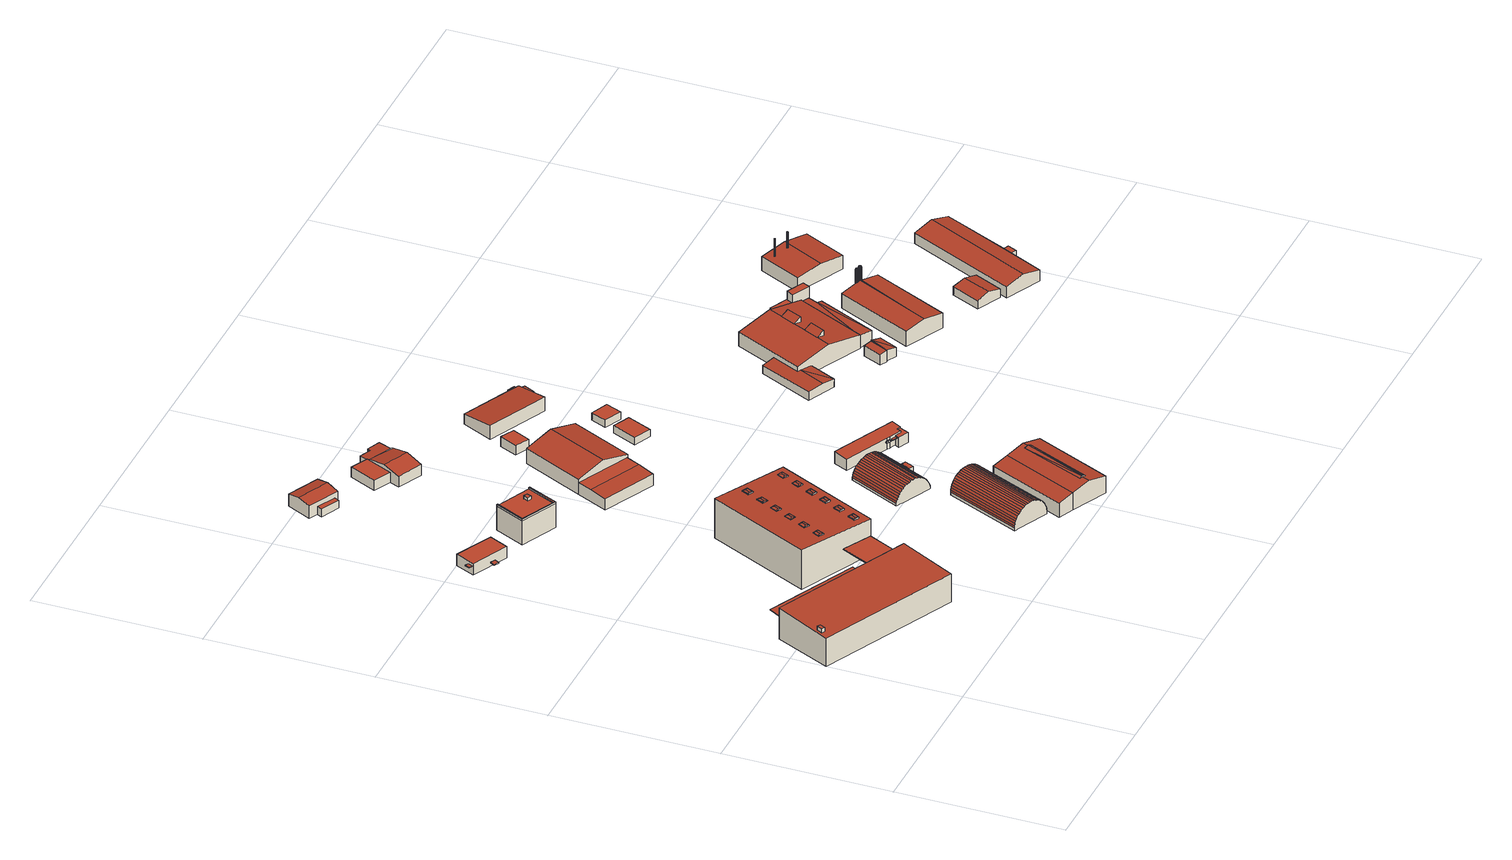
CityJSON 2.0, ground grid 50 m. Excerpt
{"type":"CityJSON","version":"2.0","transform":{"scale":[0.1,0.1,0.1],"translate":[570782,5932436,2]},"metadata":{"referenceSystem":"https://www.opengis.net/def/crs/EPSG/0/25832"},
"CityObjects":{
"building1":{"type":"Building","attributes":{"Grundfläche 2D":"851.270460","Grundhöhe NN":"2.774"},"children":["building1-1"],"geometry":[{"type":"Solid","lod":"3","boundaries":[[[[0,1,2,3]],[[1,0,4,5]],[[2,1,5,6]],[[3,2,6,7]],[[0,3,7,4]],[[5,4,7,6]]]],"semantics":{"surfaces":[{"type":"RoofSurface"},{"type":"WallSurface"},{"type":"GroundSurface"}],"values":[[0,1,1,1,1,2]]}}]},
"building1-1":{"type":"BuildingInstallation","parents":["building1"],"geometry":[{"type":"MultiSurface","lod":"3","boundaries":[[[8,9,10,11]],[[11,10,12,13]],[[8,11,13,14]],[[9,8,14,15]],[[10,9,15,12]]],"semantics":{"surfaces":[{"type":"RoofSurface"},{"type":"WallSurface"}],"values":[0,1,1,1,1]}}]},
"building2":{"type":"Building","attributes":{"Grundfläche 2D":"114.931994","Grundhöhe NN":"9.680"},"geometry":[{"type":"Solid","lod":"3","boundaries":[[[[16,17,18,19]],[[20,21,19,18]],[[21,22,16,19]],[[22,23,17,16]],[[23,20,18,17]],[[23,22,21,20]]]],"semantics":{"surfaces":[{"type":"RoofSurface"},{"type":"WallSurface"},{"type":"GroundSurface"}],"values":[[0,1,1,1,1,2]]}}]},
"building3":{"type":"Building","attributes":{"Grundfläche 2D":"2.652385","Grundhöhe NN":"6.755"},"geometry":[{"type":"Solid","lod":"3","boundaries":[[[[24,25,26,27]],[[28,29,27,26]],[[29,30,24,27]],[[30,31,25,24]],[[31,28,26,25]],[[31,30,29,28]]]],"semantics":{"surfaces":[{"type":"RoofSurface"},{"type":"WallSurface"},{"type":"GroundSurface"}],"values":[[0,1,1,1,1,2]]}}]},
"building4":{"type":"Building","attributes":{"Grundfläche 2D":"78.506653","Grundhöhe NN":"5.010"},"children":["building4-1"],"geometry":[{"type":"Solid","lod":"3","boundaries":[[[[32,33,34,35]],[[33,32,36,37]],[[34,33,37,38]],[[35,34,38,39]],[[32,35,39,36]],[[37,36,39,38]]]],"semantics":{"surfaces":[{"type":"RoofSurface"},{"type":"WallSurface"},{"type":"GroundSurface"}],"values":[[0,1,1,1,1,2]]}}]},
"building4-1":{"type":"BuildingInstallation","parents":["building4"],"geometry":[{"type":"MultiSurface","lod":"3","boundaries":[[[40,41,42,43]],[[44,45,43,42]],[[45,46,40,43]],[[46,47,41,40]],[[47,44,42,41]],[[47,46,45,44]]],"semantics":{"surfaces":[{"type":"RoofSurface"},{"type":"WallSurface"},{"type":"OuterCeilingSurface"}],"values":[0,1,1,1,1,2]}}]},
"building5":{"type":"Building","attributes":{"Grundfläche 2D":"122.831724","Grundhöhe NN":"9.455"},"geometry":[{"type":"Solid","lod":"3","boundaries":[[[[48,49,50,51]],[[52,53,51,50]],[[53,54,48,51]],[[54,55,49,48]],[[55,52,50,49]],[[55,54,53,52]]]],"semantics":{"surfaces":[{"type":"RoofSurface"},{"type":"WallSurface"},{"type":"GroundSurface"}],"values":[[0,1,1,1,1,2]]}}]},
"building6":{"type":"Building","attributes":{"Grundfläche 2D":"870.199074","Grundhöhe NN":"3.849"},"children":["building6-1","building6-2","building6-3","building6-4","building6-5","building6-6","building6-7","building6-8","building6-9","building6-10","building6-11","building6-12"],"geometry":[{"type":"Solid","lod":"3","boundaries":[[[[56,57,58,59]],[[57,56,60,61]],[[58,57,61,62]],[[59,58,62,63]],[[56,59,63,60]],[[61,60,63,62]]]],"semantics":{"surfaces":[{"type":"RoofSurface"},{"type":"WallSurface"},{"type":"GroundSurface"}],"values":[[0,1,1,1,1,2]]}}]},
"building6-1":{"type":"BuildingInstallation","parents":["building6"],"geometry":[{"type":"MultiSurface","lod":"3","boundaries":[[[64,65,66]],[[67,66,65,68]],[[64,69,68,65]],[[67,68,69]],[[70,71,64,66]],[[71,72,69,64]],[[72,73,67,69]],[[73,70,66,67]]],"semantics":{"surfaces":[{"type":"RoofSurface"},{"type":"WallSurface"}],"values":[0,0,0,0,1,1,1,1]}}]},
"building6-2":{"type":"BuildingInstallation","parents":["building6"],"geometry":[{"type":"MultiSurface","lod":"3","boundaries":[[[74,75,76]],[[77,76,75,78]],[[74,79,78,75]],[[77,78,79]],[[80,81,74,76]],[[79,74,81,82]],[[82,83,77,79]],[[83,80,76,77]]],"semantics":{"surfaces":[{"type":"RoofSurface"},{"type":"WallSurface"}],"values":[0,0,0,0,1,1,1,1]}}]},
"building6-3":{"type":"BuildingInstallation","parents":["building6"],"geometry":[{"type":"MultiSurface","lod":"3","boundaries":[[[84,85,86]],[[87,86,85,88]],[[84,89,88,85]],[[87,88,89]],[[90,91,84,86]],[[91,92,89,84]],[[92,93,87,89]],[[93,90,86,87]]],"semantics":{"surfaces":[{"type":"RoofSurface"},{"type":"WallSurface"}],"values":[0,0,0,0,1,1,1,1]}}]},
"building6-4":{"type":"BuildingInstallation","parents":["building6"],"geometry":[{"type":"MultiSurface","lod":"3","boundaries":[[[94,95,96]],[[97,96,95,98]],[[94,99,98,95]],[[97,98,99]],[[100,101,94,96]],[[101,102,99,94]],[[102,103,97,99]],[[103,100,96,97]]],"semantics":{"surfaces":[{"type":"RoofSurface"},{"type":"WallSurface"}],"values":[0,0,0,0,1,1,1,1]}}]},
"building6-5":{"type":"BuildingInstallation","parents":["building6"],"geometry":[{"type":"MultiSurface","lod":"3","boundaries":[[[104,105,106]],[[107,106,105,108]],[[104,109,108,105]],[[107,108,109]],[[110,111,104,106]],[[111,112,109,104]],[[112,113,107,109]],[[113,110,106,107]]],"semantics":{"surfaces":[{"type":"RoofSurface"},{"type":"WallSurface"}],"values":[0,0,0,0,1,1,1,1]}}]},
"building6-6":{"type":"BuildingInstallation","parents":["building6"],"geometry":[{"type":"MultiSurface","lod":"3","boundaries":[[[114,115,116]],[[117,116,115,118]],[[114,119,118,115]],[[117,118,119]],[[120,121,114,116]],[[121,122,119,114]],[[122,123,117,119]],[[123,120,116,117]]],"semantics":{"surfaces":[{"type":"RoofSurface"},{"type":"WallSurface"}],"values":[0,0,0,0,1,1,1,1]}}]},
"building6-7":{"type":"BuildingInstallation","parents":["building6"],"geometry":[{"type":"MultiSurface","lod":"3","boundaries":[[[124,125,126]],[[127,126,125,128]],[[124,129,128,125]],[[127,128,129]],[[130,131,124,126]],[[131,132,129,124]],[[132,133,127,129]],[[133,130,126,127]]],"semantics":{"surfaces":[{"type":"RoofSurface"},{"type":"WallSurface"}],"values":[0,0,0,0,1,1,1,1]}}]},
"building6-8":{"type":"BuildingInstallation","parents":["building6"],"geometry":[{"type":"MultiSurface","lod":"3","boundaries":[[[134,135,136]],[[137,136,135,138]],[[134,139,138,135]],[[137,138,139]],[[140,141,134,136]],[[141,142,139,134]],[[142,143,137,139]],[[143,140,136,137]]],"semantics":{"surfaces":[{"type":"RoofSurface"},{"type":"WallSurface"}],"values":[0,0,0,0,1,1,1,1]}}]},
"building6-9":{"type":"BuildingInstallation","parents":["building6"],"geometry":[{"type":"MultiSurface","lod":"3","boundaries":[[[144,145,146]],[[147,146,145,148]],[[144,149,148,145]],[[147,148,149]],[[150,144,146,151]],[[150,152,149,144]],[[152,153,147,149]],[[153,151,146,147]]],"semantics":{"surfaces":[{"type":"RoofSurface"},{"type":"WallSurface"}],"values":[0,0,0,0,1,1,1,1]}}]},
"building6-10":{"type":"BuildingInstallation","parents":["building6"],"geometry":[{"type":"MultiSurface","lod":"3","boundaries":[[[154,155,156]],[[157,156,155,158]],[[154,159,158,155]],[[157,158,159]],[[160,161,154,156]],[[161,162,159,154]],[[162,163,157,159]],[[163,160,156,157]]],"semantics":{"surfaces":[{"type":"RoofSurface"},{"type":"WallSurface"}],"values":[0,0,0,0,1,1,1,1]}}]},
"building6-11":{"type":"BuildingInstallation","parents":["building6"],"geometry":[{"type":"MultiSurface","lod":"3","boundaries":[[[164,165,166]],[[167,166,165,168]],[[164,169,168,165]],[[167,168,169]],[[170,171,164,166]],[[171,172,169,164]],[[172,173,167,169]],[[173,170,166,167]]],"semantics":{"surfaces":[{"type":"RoofSurface"},{"type":"WallSurface"}],"values":[0,0,0,0,1,1,1,1]}}]},
"building6-12":{"type":"BuildingInstallation","parents":["building6"],"geometry":[{"type":"MultiSurface","lod":"3","boundaries":[[[174,175,176]],[[177,176,175,178]],[[174,179,178,175]],[[177,178,179]],[[180,181,174,176]],[[181,182,179,174]],[[182,183,177,179]],[[183,180,176,177]]],"semantics":{"surfaces":[{"type":"RoofSurface"},{"type":"WallSurface"}],"values":[0,0,0,0,1,1,1,1]}}]},
"building7":{"type":"Building","attributes":{"Grundfläche 2D":"125.027799","Grundhöhe NN":"4.427"},"children":["building7-1","building7-2"],"geometry":[{"type":"Solid","lod":"3","boundaries":[[[[184,185,186,187,188,189,190,191]],[[192,193,194,195]],[[193,192,187,186]],[[188,187,192,195]],[[195,194,189,188]],[[194,196,190,189]],[[196,197,191,190]],[[197,198,184,191]],[[198,199,185,184]],[[199,193,186,185]],[[200,201,196,194,193,199,202,203]],[[197,196,201,204]],[[198,197,204,205]],[[199,198,205,202]],[[203,202,205,204,201,200]]]],"semantics":{"surfaces":[{"type":"RoofSurface"},{"type":"WallSurface"},{"type":"GroundSurface"}],"values":[[0,0,1,1,1,1,1,1,1,1,1,1,1,1,2]]}}]},
"building7-1":{"type":"BuildingInstallation","parents":["building7"],"geometry":[{"type":"MultiSurface","lod":"3","boundaries":[[[206,207,208,209]],[[209,208,210,211]],[[206,209,211,212]],[[207,206,212,213]],[[208,207,213,210]]],"semantics":{"surfaces":[{"type":"RoofSurface"},{"type":"WallSurface"}],"values":[0,1,1,1,1]}}]},
"building7-2":{"type":"BuildingInstallation","parents":["building7"],"geometry":[{"type":"MultiSurface","lod":"3","boundaries":[[[214,215,216,217]],[[218,219,217,216]],[[219,220,214,217]],[[220,221,215,214]],[[221,218,216,215]],[[221,220,219,218]]],"semantics":{"surfaces":[{"type":"RoofSurface"},{"type":"WallSurface"},{"type":"OuterCeilingSurface"}],"values":[0,1,1,1,1,2]}}]},
"building8":{"type":"Building","attributes":{"Grundfläche 2D":"96.203081","Grundhöhe NN":"5.325"},"geometry":[{"type":"Solid","lod":"3","boundaries":[[[[222,223,224,225]],[[226,227,228,229]],[[227,226,230,231,232]],[[225,224,233,234]],[[222,225,234,235]],[[223,222,235,236]],[[230,226,229,237,238]],[[223,236,239,232,231,230,238,233,224]],[[228,227,232,239,240]],[[229,228,240,237]],[[238,237,240,239,236,235,234,233]]]],"semantics":{"surfaces":[{"type":"RoofSurface"},{"type":"WallSurface"},{"type":"GroundSurface"}],"values":[[0,0,0,1,1,1,1,1,1,1,2]]}}]},
"building9":{"type":"Building","attributes":{"Grundfläche 2D":"183.352590","Grundhöhe NN":"4.630"},"geometry":[{"type":"Solid","lod":"3","boundaries":[[[[241,242,243,244,245,246,247]],[[248,249,250,251,252]],[[253,254,255,256,257]],[[255,258,259,256]],[[260,244,243,261]],[[247,246,262,263]],[[241,247,263,264]],[[242,241,264,265]],[[243,242,265,261]],[[249,245,244,250]],[[250,244,260,266,251]],[[252,251,266,267]],[[248,252,267,268]],[[269,258,255,254,249,248,268]],[[259,258,269,270]],[[257,256,259,270,271]],[[249,254,253,257,271,262,246,245]],[[263,262,271,270,269,268,267,266,260,261,265,264]]]],"semantics":{"surfaces":[{"type":"RoofSurface"},{"type":"WallSurface"},{"type":"GroundSurface"}],"values":[[0,0,0,0,1,1,1,1,1,1,1,1,1,1,1,1,1,2]]}}]},
"building10":{"type":"Building","attributes":{"Grundfläche 2D":"297.986058","Grundhöhe NN":"4.234"},"geometry":[{"type":"Solid","lod":"3","boundaries":[[[[272,273,274,275]],[[276,273,272,277]],[[278,276,277,279]],[[280,278,279,281]],[[282,280,281,283]],[[284,282,283,285]],[[286,284,285,287]],[[288,286,287,289]],[[290,288,289,291]],[[292,290,291,293]],[[294,292,293,295]],[[296,294,295,297]],[[298,296,297,299]],[[300,298,299,301]],[[302,300,301,303]],[[304,302,303,305]],[[306,304,305,307]],[[308,306,307,309]],[[310,308,309,311]],[[312,310,311,313]],[[314,312,313,315]],[[316,314,315,317]],[[318,316,317,319]],[[320,318,319,321]],[[322,320,321,323]],[[324,322,323,325]],[[275,274,326,327]],[[328,329,330,331,332,333,334,335,336,337,325,323,321,319,317,315,313,311,309,307,305,303,301,299,297,295,293,291,289,287,285,283,281,279,277,272,275,327,338]],[[324,325,337,339]],[[274,273,276,278,280,282,284,286,288,290,292,294,296,298,300,302,304,306,308,310,312,314,316,318,320,322,324,339,340,341,342,343,344,345,346,347,348,326]],[[347,346,345,344,343,342,341,340,339,337,336,335,334,333,332,331,330,329,328,338,327,326,348]]]],"semantics":{"surfaces":[{"type":"RoofSurface"},{"type":"WallSurface"},{"type":"GroundSurface"}],"values":[[0,0,0,0,0,0,0,0,0,0,0,0,0,0,0,0,0,0,0,0,0,0,0,0,0,0,1,1,1,1,2]]}}]},
"building11":{"type":"Building","attributes":{"Grundfläche 2D":"131.422506","Grundhöhe NN":"4.825"},"geometry":[{"type":"Solid","lod":"3","boundaries":[[[[349,350,351,352]],[[350,349,353,354]],[[351,350,354,355]],[[352,351,355,356]],[[349,352,356,353]],[[354,353,356,355]]]],"semantics":{"surfaces":[{"type":"RoofSurface"},{"type":"WallSurface"},{"type":"GroundSurface"}],"values":[[0,1,1,1,1,2]]}}]},
"building12":{"type":"Building","attributes":{"Grundfläche 2D":"551.205891","Grundhöhe NN":"3.294"},"geometry":[{"type":"Solid","lod":"3","boundaries":[[[[357,358,359,360]],[[359,361,362,360]],[[363,364,365,366]],[[365,367,368,366]],[[361,359,358,369,370]],[[362,361,370,371]],[[372,357,360,362,371]],[[363,373,369,358,364]],[[374,367,365,364,358,357,372]],[[368,367,374,375]],[[373,363,366,368,375]],[[369,373,375,374,372,371,370]]]],"semantics":{"surfaces":[{"type":"RoofSurface"},{"type":"WallSurface"},{"type":"GroundSurface"}],"values":[[0,0,0,0,1,1,1,1,1,1,1,2]]}}]},
"building13":{"type":"Building","attributes":{"Grundfläche 2D":"217.689366","Grundhöhe NN":"3.892"},"children":["building13-1"],"geometry":[{"type":"Solid","lod":"3","boundaries":[[[[376,377,378,379,380,381,382,383]],[[379,378,384,385,386,387,381,380]],[[385,384,388,389,390,391,387,386]],[[388,392,393,391,390,389]],[[392,394,395,393]],[[376,383,396,397]],[[394,398,399,395]],[[398,400,401,399]],[[400,402,403,401]],[[402,404,405,403]],[[404,406,407,405]],[[406,408,409,407]],[[408,410,411,409]],[[410,412,413,411]],[[412,414,415,413]],[[414,416,417,415]],[[416,418,419,417]],[[418,420,421,419]],[[420,422,423,421]],[[422,424,425,423]],[[424,426,427,425]],[[426,428,429,427]],[[428,430,431,429]],[[430,432,433,431]],[[432,434,435,433]],[[377,376,436,437]],[[438,439,440,441,442,443,444,445,446,447,434,432,430,428,426,424,422,420,418,416,414,412,410,408,406,404,402,400,398,394,392,388,384,378,377,437,448]],[[435,434,447,449]],[[450,451,452,453,382,381,387,391,393,395,399,401,403,405,407,409,411,413,415,417,419,421,423,425,427,429,431,433,435,449,454]],[[383,382,453,455]],[[396,383,455,456]],[[397,396,456,457]],[[376,397,457,436]],[[439,438,448,437,436,457,456,455,453,452,451,450,454,449,447,446,445,444,443,442,441,440]]]],"semantics":{"surfaces":[{"type":"RoofSurface"},{"type":"WallSurface"},{"type":"GroundSurface"}],"values":[[0,0,0,0,0,0,0,0,0,0,0,0,0,0,0,0,0,0,0,0,0,0,0,0,0,1,1,1,1,1,1,1,1,2]]}}]},
"building13-1":{"type":"BuildingInstallation","parents":["building13"],"geometry":[{"type":"MultiSurface","lod":"3","boundaries":[[[458,459,460,461,462,463,464,465,466]],[[460,459,467,468]],[[380,469,383,396,464,463,462,461,460,468,390,386]],[[396,397,465,464]],[[466,465,397,376,379,385,389,467,459,458]]],"semantics":{"surfaces":[{"type":"RoofSurface"},{"type":"WallSurface"}],"values":[0,1,1,1,1]}}]},
"building14":{"type":"Building","attributes":{"Grundfläche 2D":"308.442231","Grundhöhe NN":"4.800"},"geometry":[{"type":"Solid","lod":"3","boundaries":[[[[470,471,472]],[[473,474,470]],[[474,475,470]],[[475,471,470]],[[474,473,476,477]],[[478,477,476,473,479,480,350,349,481]],[[479,472,482,483,478,481,484,485,480]],[[470,472,479,473]],[[478,483,482,471,475,474,477]],[[471,482,472]],[[349,350,354,353]],[[484,481,349,353,486]],[[485,484,486,487]],[[354,350,480,485,487,488]],[[486,353,354,488,487]]]],"semantics":{"surfaces":[{"type":"RoofSurface"},{"type":"WallSurface"},{"type":"GroundSurface"}],"values":[[0,0,0,0,0,0,0,1,1,1,1,1,1,1,2]]}}]},
"building15":{"type":"Building","attributes":{"Grundfläche 2D":"28.172868","Grundhöhe NN":"4.065"},"geometry":[{"type":"Solid","lod":"3","boundaries":[[[[489,490,491,492]],[[493,494,492,491]],[[494,495,489,492]],[[495,496,490,489]],[[496,493,491,490]],[[496,495,494,493]]]],"semantics":{"surfaces":[{"type":"RoofSurface"},{"type":"WallSurface"},{"type":"GroundSurface"}],"values":[[0,1,1,1,1,2]]}}]},
"building16":{"type":"Building","attributes":{"Grundfläche 2D":"108.095768","Grundhöhe NN":"3.253"},"children":["building16-1","building16-2"],"geometry":[{"type":"Solid","lod":"3","boundaries":[[[[497,498,499,500,501,502]],[[503,504,505,506,507,508,509,510,511,512,513]],[[509,497,514,515,510]],[[511,510,515,516]],[[512,511,516,517]],[[512,517,518,519,520,521,503,513]],[[520,519,520,521,503,521]],[[520,519,522,523,524,525,505,504,503,521]],[[524,523,524,525,505,525]],[[505,525,524,523,526,527,528,529,500,499,507,506]],[[507,499,498,508]],[[508,498,497,509]],[[500,529,528,527,530,501]],[[502,501,530,531]],[[497,502,531,514]],[[531,530,527,526,523,522,519,518,517,516,515,514]]]],"semantics":{"surfaces":[{"type":"RoofSurface"},{"type":"WallSurface"},{"type":"GroundSurface"}],"values":[[0,0,1,1,1,1,1,1,1,1,1,1,1,1,1,2]]}}]},
"building16-1":{"type":"BuildingInstallation","parents":["building16"],"geometry":[{"type":"MultiSurface","lod":"3","boundaries":[[[532,529,533,534,535]],[[528,536,533,529]],[[537,528,529,532]],[[536,538,539,535,534,533]],[[539,537,532,535]],[[539,538,536,528,537]]],"semantics":{"surfaces":[{"type":"RoofSurface"},{"type":"WallSurface"},{"type":"OuterCeilingSurface"}],"values":[0,1,1,1,1,2]}}]},
"building16-2":{"type":"BuildingInstallation","parents":["building16"],"geometry":[{"type":"MultiSurface","lod":"3","boundaries":[[[525,540,541]],[[542,540,525]],[[525,543,544,542]],[[545,546,544,543]],[[545,521,547,546]],[[548,549,547,521]],[[550,549,548]],[[551,549,550]],[[541,552,524,525]],[[521,545,543,525,524,553,520]],[[550,548,521,520,554,555]],[[551,550,555,556]],[[557,547,549,551,556,558]],[[544,546,547,557,559]],[[542,544,559,560]],[[540,542,560,561]],[[541,540,561,552]],[[559,557,558,556,555,554,520,553,524,552,561,560]]],"semantics":{"surfaces":[{"type":"RoofSurface"},{"type":"WallSurface"},{"type":"OuterCeilingSurface"}],"values":[0,0,0,0,0,0,0,0,1,1,1,1,1,1,1,1,1,2]}}]},
"building17":{"type":"Building","attributes":{"Grundfläche 2D":"47.494875","Grundhöhe NN":"4.298"},"geometry":[{"type":"Solid","lod":"3","boundaries":[[[[562,563,564,565]],[[566,567,565,564]],[[567,568,562,565]],[[568,569,563,562]],[[569,566,564,563]],[[569,568,567,566]]]],"semantics":{"surfaces":[{"type":"RoofSurface"},{"type":"WallSurface"},{"type":"GroundSurface"}],"values":[[0,1,1,1,1,2]]}}]},
"building18":{"type":"Building","attributes":{"Grundfläche 2D":"216.307224","Grundhöhe NN":"4.248"},"geometry":[{"type":"Solid","lod":"3","boundaries":[[[[570,571,572,573]],[[574,573,575]],[[570,573,574]],[[576,577,578,579,580,581,582,583,584,585]],[[586,587,588,589]],[[570,574,590,591]],[[571,570,591,592]],[[572,571,592,593]],[[578,577,594,595]],[[580,579,578,595,596]],[[588,597,590,574,583,582,581,580,596,598,589]],[[583,574,575,584]],[[584,575,573,585]],[[593,594,577,576,585,573,572]],[[586,589,598,599]],[[587,586,599,600]],[[588,587,600,597]],[[593,592,591,590,597,600,599,598,596,595,594]]]],"semantics":{"surfaces":[{"type":"RoofSurface"},{"type":"WallSurface"},{"type":"GroundSurface"}],"values":[[0,0,0,0,0,1,1,1,1,1,1,1,1,1,1,1,1,2]]}}]},
"building19":{"type":"Building","attributes":{"Grundfläche 2D":"30.070908","Grundhöhe NN":"4.496"},"geometry":[{"type":"Solid","lod":"3","boundaries":[[[[601,602,603,604]],[[605,606,604,603]],[[606,607,601,604]],[[607,608,602,601]],[[608,605,603,602]],[[608,607,606,605]]]],"semantics":{"surfaces":[{"type":"RoofSurface"},{"type":"WallSurface"},{"type":"GroundSurface"}],"values":[[0,1,1,1,1,2]]}}]},
"building20":{"type":"Building","attributes":{"Grundfläche 2D":"15.851890","Grundhöhe NN":"4.046"},"geometry":[{"type":"Solid","lod":"3","boundaries":[[[[609,610,611,612]],[[613,614,612,611]],[[614,615,609,612]],[[615,616,610,609]],[[616,613,611,610]],[[616,615,614,613]]]],"semantics":{"surfaces":[{"type":"RoofSurface"},{"type":"WallSurface"},{"type":"GroundSurface"}],"values":[[0,1,1,1,1,2]]}}]},
"building21":{"type":"Building","attributes":{"Grundfläche 2D":"771.118433","Grundhöhe NN":"3.574"},"geometry":[{"type":"Solid","lod":"3","boundaries":[[[[617,618,619,620]],[[621,622,623,624]],[[619,624,623,625,626,627,628,620]],[[629,630,624,619,631,632,620,628,633,634,635,625,623]],[[636,637,638]],[[639,637,636]],[[640,641,639,636,642,643]],[[644,645,646]],[[647,648,645,644]],[[644,646,649]],[[650,651,652,653]],[[620,632,617]],[[618,617,632,631]],[[618,631,619]],[[621,624,630]],[[622,621,630,629]],[[623,622,629]],[[638,637,654,655]],[[640,643,656,657]],[[641,640,657,658]],[[654,637,639,641,658]],[[646,645,659,660]],[[649,646,660,661]],[[644,649,661,662]],[[647,644,662,663]],[[648,647,663,664]],[[653,652,665,666]],[[650,653,666,667]],[[651,650,667,668]],[[651,668,669,626,625,635,670,665,652]],[[642,627,626,669,656,643]],[[655,671,633,628,627,642,636,638]],[[648,664,670,635,634,633,671,659,645]],[[658,657,656,669,668,667,666,665,670,664,663,662,661,660,659,671,655,654]]]],"semantics":{"surfaces":[{"type":"RoofSurface"},{"type":"WallSurface"},{"type":"GroundSurface"}],"values":[[0,0,0,0,0,0,0,0,0,0,0,1,1,1,1,1,1,1,1,1,1,1,1,1,1,1,1,1,1,1,1,1,1,2]]}}]},
"building22":{"type":"Building","attributes":{"Grundfläche 2D":"21.537486","Grundhöhe NN":"4.175"},"geometry":[{"type":"Solid","lod":"3","boundaries":[[[[672,673,674]],[[672,674,675]],[[676,677,674,673]],[[677,678,675,674]],[[678,679,672,675]],[[679,676,673,672]],[[679,678,677,676]]]],"semantics":{"surfaces":[{"type":"RoofSurface"},{"type":"WallSurface"},{"type":"GroundSurface"}],"values":[[0,0,1,1,1,1,2]]}}]},
"building23":{"type":"Building","attributes":{"Grundfläche 2D":"341.121340","Grundhöhe NN":"4.798"},"children":["building23-1","building23-2","building23-3","building23-4"],"geometry":[{"type":"Solid","lod":"3","boundaries":[[[[680,681,682,683,684,685,686,687,688,689,690,691]],[[692,693,694,695,696,697,698,699,700,701,702,703,704,705,706,707,708,709,710]],[[711,712,713,714,715,716]],[[717,718,719,712]],[[719,713,712]],[[713,719,720]],[[721,722,723,713,720,724,725]],[[726,723,722]],[[726,727,723]],[[728,729,713,727]],[[713,723,727]],[[713,729,730]],[[713,730,714]],[[731,732,714]],[[714,732,715]],[[687,686,733,734]],[[735,689,688,687,734,736]],[[737,691,690,689,735,738]],[[680,691,737,739]],[[702,701,740,741]],[[703,702,741,742]],[[743,704,703,742]],[[744,745,707,706,705,704,743,746]],[[747,709,708,707,745,748]],[[710,709,747,749]],[[692,710,749,750]],[[694,693,751,752]],[[751,693,692,750]],[[711,716,753,754]],[[717,712,711,754,755]],[[718,717,755,756]],[[715,680,739,753,716]],[[718,756,740,701,719]],[[724,720,719,701,700,699]],[[725,724,699,698]],[[721,725,698,697]],[[726,722,696,695]],[[752,733,686,685,684,730,729,728,727,726,695,694]],[[714,730,684,683]],[[731,714,683,682]],[[731,682,681,732]],[[721,697,696,722]],[[732,681,680,715]],[[739,737,738,735,736,734,733,752,751,750,749,747,748,745,744,746,743,742,741,740,756,755,754,753]]]],"semantics":{"surfaces":[{"type":"RoofSurface"},{"type":"WallSurface"},{"type":"GroundSurface"}],"values":[[0,0,0,0,0,0,0,0,0,0,0,0,0,0,0,1,1,1,1,1,1,1,1,1,1,1,1,1,1,1,1,1,1,1,1,1,1,1,1,1,1,1,1,2]]}}]},
"building23-1":{"type":"BuildingInstallation","parents":["building23"],"geometry":[{"type":"MultiSurface","lod":"3","boundaries":[[[757,758,759,760,761,762,763,764,765,766,767]],[[757,767,768,769]],[[758,757,769,770]],[[759,758,770,771]],[[760,759,771,772]],[[761,760,772,773]],[[762,761,773,774]],[[763,762,774,775]],[[764,763,775,776]],[[765,764,776,777]],[[766,765,777,778]],[[767,766,778,768]]],"semantics":{"surfaces":[{"type":"RoofSurface"},{"type":"WallSurface"}],"values":[0,1,1,1,1,1,1,1,1,1,1,1]}}]},
"building23-2":{"type":"BuildingInstallation","parents":["building23"],"geometry":[{"type":"MultiSurface","lod":"3","boundaries":[[[779,780,781,782,783,784,785,786,787,788,789,790,791,792,793,794,795,796,797],[777,776,775,774,773,772,771,770,769,768,778]],[[798,799,784,783]],[[800,798,783,782]],[[785,784,799,801]],[[786,785,801,802]],[[787,786,802,803]],[[681,732,788,787,803]],[[789,788,732,804]],[[794,793,805,729,685]],[[685,806,795,794]],[[796,795,806,807]],[[807,808,797,796]],[[779,797,808,809]],[[809,810,780,779]],[[781,780,810,811]],[[811,800,782,781]],[[790,789,804,812]],[[791,790,812,813]],[[792,791,813,814]],[[793,792,814,805]]],"semantics":{"surfaces":[{"type":"RoofSurface"},{"type":"WallSurface"}],"values":[0,1,1,1,1,1,1,1,1,1,1,1,1,1,1,1,1,1,1,1]}}]},
"building23-3":{"type":"BuildingInstallation","parents":["building23"],"geometry":[{"type":"MultiSurface","lod":"3","boundaries":[[[815,816,817,818,819,820,821,822,823,824,825,826,827,828,829,830,831,832]],[[816,815,833,834]],[[815,832,835,833]],[[817,816,834,836]],[[818,817,836,837]],[[819,818,837,838]],[[820,819,838,839]],[[821,820,839,840]],[[822,821,840,841]],[[824,823,842,843]],[[825,824,843,844]],[[823,822,841,842]],[[826,825,844,845]],[[827,826,845,846]],[[828,827,846,847]],[[829,828,847,848]],[[830,829,848,849]],[[831,830,849,850]],[[832,831,850,835]]],"semantics":{"surfaces":[{"type":"RoofSurface"},{"type":"WallSurface"}],"values":[0,1,1,1,1,1,1,1,1,1,1,1,1,1,1,1,1,1,1]}}]},
"building23-4":{"type":"BuildingInstallation","parents":["building23"],"geometry":[{"type":"MultiSurface","lod":"3","boundaries":[[[851,852,853,854,855,856,857,858,859,860,861,862,863,864,865,866,867,868,869,870,871,872],[844,843,842,841,840,839,838,837,836,834,833,835,850,849,848,847,846,845]],[[873,874,856,855]],[[874,875,857,856]],[[855,854,876,873]],[[875,709,858,857]],[[709,710,859,858]],[[710,692,860,859]],[[692,693,861,860]],[[694,727,862,861,693]],[[863,862,727,723]],[[701,870,869,868,877,720,700]],[[871,870,701,702]],[[872,871,702,878]],[[851,872,878,879]],[[879,880,852,851]],[[880,881,853,852]],[[881,876,854,853]],[[723,882,864,863]],[[865,864,882,883]],[[866,865,883,884]],[[867,866,884,885]],[[868,867,885,877]]],"semantics":{"surfaces":[{"type":"RoofSurface"},{"type":"WallSurface"}],"values":[0,1,1,1,1,1,1,1,1,1,1,1,1,1,1,1,1,1,1,1,1,1]}}]},
"building24":{"type":"Building","attributes":{"Grundfläche 2D":"14.057731","Grundhöhe NN":"3.574"},"geometry":[{"type":"Solid","lod":"3","boundaries":[[[[886,887,888,889,890]],[[888,887,891,892]],[[893,890,889,888,892,894]],[[886,890,893,895]],[[887,886,895,891]],[[894,892,891,895,893]]]],"semantics":{"surfaces":[{"type":"RoofSurface"},{"type":"WallSurface"},{"type":"GroundSurface"}],"values":[[0,1,1,1,1,2]]}}]},
"building25":{"type":"Building","attributes":{"Grundfläche 2D":"78.646041","Grundhöhe NN":"5.048"},"geometry":[{"type":"Solid","lod":"3","boundaries":[[[[896,897,898,899]],[[900,897,896,901]],[[899,898,902,903]],[[901,896,899,903,904]],[[900,901,904,905]],[[902,898,897,900,905]],[[903,902,905,904]]]],"semantics":{"surfaces":[{"type":"RoofSurface"},{"type":"WallSurface"},{"type":"GroundSurface"}],"values":[[0,0,1,1,1,1,2]]}}]},
"building26":{"type":"Building","attributes":{"Grundfläche 2D":"236.043716","Grundhöhe NN":"5.019"},"children":["building26-1","building26-2"],"geometry":[{"type":"Solid","lod":"3","boundaries":[[[[906,907,908,909]],[[907,910,911,908]],[[910,907,906,912,913]],[[911,910,913,914]],[[909,908,911,914,915]],[[906,909,915,912]],[[913,912,915,914]]]],"semantics":{"surfaces":[{"type":"RoofSurface"},{"type":"WallSurface"},{"type":"GroundSurface"}],"values":[[0,0,1,1,1,1,2]]}}]},
"building26-1":{"type":"BuildingInstallation","parents":["building26"],"geometry":[{"type":"MultiSurface","lod":"3","boundaries":[[[916,917,918,919,920,921,922,923,924,925,926,927,928]],[[925,924,929,930]],[[926,925,930,931]],[[927,926,931,932]],[[928,927,932,933]],[[916,928,933,934]],[[917,916,934,935]],[[918,917,935,936]],[[919,918,936,937]],[[920,919,937,938]],[[921,920,938,939]],[[922,921,939,940]],[[923,922,940,941]],[[924,923,941,929]]],"semantics":{"surfaces":[{"type":"RoofSurface"},{"type":"WallSurface"}],"values":[0,1,1,1,1,1,1,1,1,1,1,1,1,1]}}]},
"building26-2":{"type":"BuildingInstallation","parents":["building26"],"geometry":[{"type":"MultiSurface","lod":"3","boundaries":[[[942,943,944,945,946,947,948,949,950,951]],[[947,946,952,953]],[[946,945,954,952]],[[948,947,953,955]],[[949,948,955,956]],[[950,949,956,957]],[[951,950,957,958]],[[942,951,958,959]],[[943,942,959,960]],[[944,943,960,961]],[[945,944,961,954]]],"semantics":{"surfaces":[{"type":"RoofSurface"},{"type":"WallSurface"}],"values":[0,1,1,1,1,1,1,1,1,1,1]}}]},
"building27":{"type":"Building","attributes":{"Grundfläche 2D":"443.438847","Grundhöhe NN":"5.294"},"geometry":[{"type":"Solid","lod":"3","boundaries":[[[[962,963,964,965]],[[966,967,968,969]],[[968,967,970,971,972]],[[962,965,973,974]],[[963,962,974,975]],[[964,963,975,976]],[[970,967,966,977,978]],[[964,976,979,972,971,970,978,973,965]],[[969,968,972,979,980]],[[966,969,980,977]],[[977,980,979,976,975,974,973,978]]]],"semantics":{"surfaces":[{"type":"RoofSurface"},{"type":"WallSurface"},{"type":"GroundSurface"}],"values":[[0,0,0,1,1,1,1,1,1,1,2]]}}]}
},
"vertices":[
[496,369,108],[80,563,108],[1,395,99],[418,201,99],[496,369,8],[80,563,8],[1,395,8],[418,201,8],
[28,410,114],[36,426,114],[27,431,114],[19,415,114],[27,431,101],[19,415,101],[28,410,101],[36,426,101],
[374,468,83],[99,596,83],[83,562,79],[358,434,79],[83,562,77],[358,434,77],[374,468,81],[99,596,81],
[84,1377,50],[92,1391,51],[77,1398,51],[70,1384,50],[77,1398,48],[70,1384,48],[84,1377,48],[92,1391,48],
[58,1488,66],[30,1430,66],[142,1377,66],[169,1435,66],[58,1488,30],[30,1430,30],[142,1377,30],[169,1435,30],
[20,1437,59],[31,1432,59],[38,1446,59],[27,1451,59],[38,1446,57],[27,1451,57],[20,1437,57],[31,1432,57],
[539,483,77],[448,526,81],[396,416,81],[488,373,77],[396,416,79],[488,373,75],[539,483,75],[448,526,79],
[311,590,146],[539,483,133],[685,795,133],[457,902,146],[311,590,18],[539,483,18],[685,795,18],[457,902,18],
[546,593,138],[552,583,139],[562,585,138],[552,564,138],[547,574,139],[537,571,138],[562,585,134],[546,593,135],[537,571,135],[552,564,134],
[593,691,138],[598,682,139],[608,684,138],[599,663,138],[593,673,139],[583,670,138],[608,684,134],[593,691,135],[583,670,135],[599,663,134],
[404,595,144],[409,586,146],[420,588,144],[410,567,144],[405,577,146],[394,574,144],[420,588,141],[404,595,142],[394,574,142],[410,567,141],
[522,848,144],[527,838,146],[538,840,144],[528,819,144],[523,829,146],[512,827,144],[538,840,141],[522,848,142],[512,827,142],[528,819,141],
[570,642,138],[575,633,139],[586,635,138],[576,614,138],[571,624,139],[560,621,138],[586,635,134],[570,642,135],[560,621,135],[576,614,134],
[640,793,138],[645,783,139],[656,786,138],[646,764,138],[641,774,139],[630,772,138],[656,786,134],[640,793,135],[630,772,135],[646,764,134],
[475,746,144],[480,737,146],[490,739,144],[481,718,144],[475,728,146],[465,725,144],[490,739,141],[475,746,142],[465,725,142],[481,718,141],
[522,541,138],[527,531,139],[538,533,138],[528,512,138],[523,522,139],[512,519,138],[538,533,134],[522,541,135],[512,519,135],[528,512,134],
[616,741,138],[621,732,139],[632,734,138],[622,713,138],[617,723,139],[606,720,138],[616,741,135],[632,734,134],[606,720,135],[622,713,134],
[498,796,144],[503,786,146],[514,788,144],[504,767,144],[499,777,146],[488,775,144],[514,788,141],[498,796,142],[488,775,142],[504,767,141],
[428,647,144],[433,637,146],[444,639,144],[434,618,144],[429,628,146],[418,626,144],[444,639,141],[428,647,142],[418,626,142],[434,618,141],
[451,696,144],[456,687,146],[467,689,144],[457,668,144],[452,678,146],[441,675,144],[467,689,141],[451,696,142],[441,675,142],[457,668,141],
[338,1314,105],[380,1406,105],[376,1408,105],[335,1319,105],[230,1368,105],[271,1456,105],[267,1457,105],[225,1366,105],[335,1319,101],[376,1408,101],[271,1456,101],[230,1368,101],[267,1457,101],[225,1366,101],[338,1314,101],[380,1406,101],[271,1456,24],[267,1457,24],[380,1406,24],[376,1408,24],[225,1366,24],[338,1314,24],
[332,1383,111],[338,1397,111],[327,1402,111],[321,1388,111],[327,1402,101],[321,1388,101],[332,1383,101],[338,1397,101],
[364,1343,71],[375,1368,71],[365,1373,71],[353,1348,71],[365,1373,69],[353,1348,69],[364,1343,69],[375,1368,69],
[195,1885,58],[202,1900,58],[145,1927,58],[138,1912,58],[136,1978,81],[231,1932,81],[248,1968,73],[153,2013,73],[118,1940,73],[145,1927,73],[213,1895,73],[145,1927,33],[138,1912,33],[195,1885,33],[202,1900,33],[153,2013,33],[118,1940,33],[213,1895,33],[248,1968,33],
[461,1909,54],[456,1899,55],[422,1914,55],[410,1889,56],[406,1880,57],[480,1846,58],[501,1891,55],[372,1807,58],[406,1880,58],[410,1889,58],[357,1914,58],[319,1832,58],[480,1846,61],[406,1880,61],[382,1829,73],[459,1793,73],[482,1844,61],[359,1778,61],[435,1743,61],[410,1889,26],[422,1914,26],[480,1846,26],[501,1891,26],[461,1909,26],[456,1899,26],[357,1914,26],[319,1832,26],[372,1807,26],[359,1778,26],[435,1743,26],[482,1844,26],
[992,341,39],[893,115,39],[894,115,32],[993,341,32],[892,116,46],[991,342,46],[889,117,52],[989,343,52],[886,118,59],[986,344,59],[883,120,64],[982,346,64],[879,122,70],[978,348,70],[874,124,74],[973,350,74],[869,126,78],[968,352,78],[863,129,82],[962,355,82],[857,131,84],[957,357,84],[851,134,86],[950,360,86],[845,137,87],[944,363,87],[839,139,88],[938,365,88],[832,142,87],[931,368,87],[826,145,86],[925,371,86],[820,148,84],[919,374,84],[814,150,81],[913,376,81],[808,153,78],[908,379,78],[803,155,74],[903,381,74],[799,157,69],[898,383,69],[795,159,64],[894,385,64],[791,160,58],[890,386,58],[788,162,52],[887,387,52],[786,163,45],[885,388,45],[784,163,38],[884,389,38],[784,164,31],[883,389,31],[894,115,22],[993,341,22],[989,343,22],[986,344,22],[950,360,22],[931,368,22],[925,371,22],[919,374,22],[908,379,22],[894,385,22],[890,386,22],[883,389,22],[992,341,22],[784,164,22],[784,163,22],[791,160,22],[795,159,22],[845,137,22],[874,124,22],[883,120,22],[886,118,22],[892,116,22],[893,115,22],
[928,53,84],[1032,285,84],[985,306,73],[881,74,73],[928,53,28],[1032,285,28],[985,306,28],[881,74,28],
[685,1247,52],[525,1322,52],[504,1279,53],[664,1204,53],[481,1228,49],[641,1154,49],[612,1509,62],[525,1322,62],[606,1284,84],[693,1471,84],[687,1246,62],[774,1433,62],[525,1322,13],[481,1228,13],[641,1154,13],[685,1247,13],[612,1509,13],[687,1246,13],[774,1433,13],
[938,546,27],[969,611,27],[967,612,34],[936,547,34],[923,519,34],[893,454,34],[895,453,27],[925,518,27],[964,613,40],[934,548,40],[921,520,40],[891,455,40],[961,615,46],[931,549,46],[918,522,46],[887,457,46],[957,616,52],[884,458,52],[953,618,58],[879,460,58],[931,516,27],[943,544,27],[948,621,62],[874,463,62],[943,623,66],[869,465,66],[937,626,70],[863,468,70],[931,629,73],[858,471,73],[925,632,74],[851,473,74],[919,634,76],[845,476,76],[912,638,76],[838,479,76],[906,641,76],[832,482,76],[900,643,74],[826,485,74],[893,646,72],[819,488,72],[887,649,70],[814,491,70],[882,652,66],[808,494,66],[877,654,62],[803,496,62],[872,657,57],[798,499,57],[868,659,52],[794,501,52],[864,660,46],[790,502,46],[861,662,40],[787,504,40],[858,663,33],[784,505,33],[857,664,27],[783,506,27],[938,546,19],[969,611,19],[961,615,19],[957,616,19],[948,621,19],[893,646,19],[887,649,19],[882,652,19],[872,657,19],[861,662,19],[858,663,19],[857,664,19],[964,613,19],[783,506,19],[794,501,19],[803,496,19],[893,454,19],[895,453,19],[787,504,19],[925,518,19],[931,516,19],[943,544,19],
[936,547,53],[929,550,53],[917,522,53],[918,522,53],[925,519,53],[925,518,53],[931,516,53],[943,544,53],[938,546,53],[929,550,49],[917,522,48],[925,519,29],
[1079,243,99],[1004,47,94],[1088,239,94],[1068,248,94],[993,52,99],[994,51,99],[993,74,94],[985,55,94],[993,52,96],[1079,243,96],[1086,261,96],[982,28,96],[1004,47,93],[994,51,96],[1039,3,82],[1143,235,82],[1039,3,28],[1143,235,28],[1086,261,28],
[653,1600,53],[628,1547,53],[671,1526,51],[696,1580,51],[671,1526,21],[696,1580,21],[653,1600,21],[628,1547,21],
[1103,623,45],[1090,629,45],[1083,614,45],[1065,622,45],[1059,610,45],[1090,595,45],[1036,636,49],[1040,634,49],[1045,631,49],[1047,631,49],[1083,614,49],[1090,629,49],[1103,623,49],[1116,652,51],[922,741,51],[902,697,49],[1033,637,49],[1103,623,13],[1116,652,13],[922,741,13],[902,697,13],[1033,637,13],[1036,636,13],[1036,636,38],[1036,636,43],[1040,634,13],[1045,631,13],[1045,631,38],[1045,631,42],[1047,631,13],[1065,622,13],[1065,622,38],[1065,622,42],[1059,610,13],[1090,595,13],
[1062,616,40],[1051,628,42],[1049,623,40],[1049,622,40],[1051,628,38],[1062,616,38],[1049,623,38],[1049,622,38],
[1044,626,40],[1047,631,40],[1043,626,42],[1043,632,43],[1040,627,43],[1040,634,43],[1037,629,43],[1034,630,43],[1033,637,42],[1031,632,42],[1031,638,40],[1029,633,40],[1047,631,38],[1040,634,38],[1033,637,38],[1031,638,38],[1029,633,38],[1034,630,38],[1031,632,38],[1040,627,38],[1043,626,38],[1044,626,38],
[845,1244,45],[878,1319,45],[824,1342,47],[792,1267,47],[824,1342,23],[792,1267,23],[845,1244,23],[878,1319,23],
[905,1662,44],[882,1672,44],[875,1657,45],[895,1647,45],[897,1645,45],[894,1646,45],[875,1657,55],[716,1731,55],[673,1638,67],[818,1571,67],[855,1554,67],[882,1612,60],[897,1644,55],[897,1645,55],[894,1646,55],[895,1647,55],[900,1603,46],[915,1636,46],[897,1644,49],[882,1612,49],[897,1645,22],[905,1662,22],[882,1672,22],[875,1657,22],[716,1731,22],[673,1638,22],[855,1554,22],[897,1644,22],[882,1612,22],[900,1603,22],[915,1636,22],
[910,1396,49],[857,1418,49],[837,1371,49],[890,1348,49],[837,1371,25],[890,1348,25],[910,1396,25],[857,1418,25],
[1428,858,53],[1402,801,53],[1424,791,56],[1451,848,56],[1424,791,20],[1451,848,20],[1428,858,20],[1402,801,20],
[1400,965,93],[1422,1010,93],[1400,1020,81],[1379,975,81],[1438,1046,93],[1459,1092,93],[1438,1102,81],[1417,1056,81],[1457,1144,81],[1353,1192,60],[1255,981,60],[1359,933,81],[1459,1092,77],[1438,1046,77],[1422,1010,76],[1400,965,76],[1463,884,60],[1560,1093,60],[1561,1095,60],[1264,977,46],[1262,879,42],[1300,960,42],[1225,896,46],[1253,1082,42],[1177,919,42],[1255,981,45],[1294,1067,45],[1572,1053,55],[1464,886,57],[1505,868,53],[1585,1082,55],[1560,1093,57],[1587,1046,53],[1492,1156,62],[1482,1132,62],[1535,1108,62],[1546,1131,62],[1262,879,16],[1300,960,16],[1294,1067,16],[1253,1082,16],[1177,919,16],[1464,886,16],[1505,868,16],[1587,1046,16],[1572,1053,16],[1585,1082,16],[1560,1093,16],[1535,1108,16],[1546,1131,16],[1492,1156,16],[1482,1132,16],[1353,1192,16],[1561,1095,16],[1463,884,16],
[1451,848,59],[1424,791,58],[1455,776,51],[1482,833,51],[1424,791,22],[1455,776,22],[1482,833,22],[1451,848,22],
[1658,975,67],[1659,975,67],[1661,974,67],[1661,973,67],[1662,973,67],[1664,972,67],[1665,971,67],[1666,972,67],[1668,976,67],[1669,979,67],[1668,979,67],[1662,982,67],[1670,972,81],[1670,971,81],[1670,969,81],[1671,969,81],[1673,968,81],[1674,968,81],[1674,967,81],[1675,967,81],[1677,966,81],[1678,966,81],[1679,967,81],[1680,969,81],[1682,973,81],[1680,974,81],[1675,977,81],[1674,977,81],[1673,976,81],[1672,974,81],[1671,973,81],[1501,766,76],[1560,738,87],[1670,967,87],[1661,973,85],[1658,975,84],[1611,997,75],[1621,709,76],[1731,941,75],[1678,966,85],[1677,966,85],[1674,968,86],[1673,968,86],[1670,968,87],[1675,967,86],[1674,967,86],[1671,969,87],[1670,969,87],[1665,971,86],[1664,972,85],[1662,973,85],[1661,974,85],[1659,975,85],[1665,971,28],[1666,972,28],[1669,979,28],[1668,976,28],[1662,982,28],[1668,979,28],[1658,975,28],[1678,966,28],[1679,967,28],[1680,969,28],[1682,973,28],[1675,977,28],[1674,977,28],[1680,974,28],[1672,974,28],[1673,976,28],[1671,973,28],[1670,972,28],[1670,971,28],[1670,969,28],[1611,997,28],[1501,766,28],[1621,709,28],[1731,941,28],
[1662,976,130],[1661,976,130],[1661,975,130],[1661,974,130],[1661,973,130],[1662,973,130],[1663,973,130],[1663,974,130],[1664,974,130],[1664,975,130],[1663,976,130],[1663,976,126],[1662,976,126],[1661,976,126],[1661,975,126],[1661,974,126],[1661,973,126],[1662,973,126],[1663,973,126],[1663,974,126],[1664,974,126],[1664,975,126],
[1665,976,126],[1665,977,126],[1664,978,126],[1663,978,126],[1662,978,126],[1661,978,126],[1660,977,126],[1660,976,126],[1659,976,126],[1659,975,126],[1659,974,126],[1660,973,126],[1661,972,126],[1662,972,126],[1663,972,126],[1664,972,126],[1665,973,126],[1665,974,126],[1665,975,126],[1662,978,67],[1661,978,67],[1663,978,67],[1660,977,67],[1660,976,67],[1659,976,67],[1659,974,85],[1663,972,85],[1665,973,67],[1665,974,67],[1665,975,67],[1665,976,67],[1665,977,67],[1664,978,67],[1660,973,85],[1661,972,85],[1662,972,85],
[1675,972,131],[1674,972,131],[1673,972,131],[1672,971,131],[1672,970,131],[1672,969,131],[1673,968,131],[1673,967,131],[1674,967,131],[1675,967,131],[1676,967,131],[1676,968,131],[1677,968,131],[1677,969,131],[1677,970,131],[1677,971,131],[1677,972,131],[1676,972,131],[1675,972,126],[1674,972,126],[1676,972,126],[1673,972,126],[1672,971,126],[1672,970,126],[1672,969,126],[1673,968,126],[1673,967,126],[1674,967,126],[1675,967,126],[1676,967,126],[1676,968,126],[1677,968,126],[1677,969,126],[1677,970,126],[1677,971,126],[1677,972,126],
[1679,970,126],[1679,972,126],[1678,973,126],[1677,974,126],[1676,974,126],[1674,975,126],[1673,974,126],[1672,974,126],[1671,973,126],[1670,972,126],[1670,971,126],[1670,969,126],[1670,968,126],[1671,967,126],[1672,966,126],[1674,965,126],[1675,965,126],[1677,965,126],[1677,966,126],[1678,966,126],[1679,967,126],[1679,969,126],[1676,974,81],[1674,975,81],[1673,974,81],[1677,974,81],[1677,965,86],[1679,969,81],[1679,970,81],[1679,972,81],[1678,973,81],[1671,967,86],[1672,966,86],[1674,965,86],[1675,965,86],
[1601,1105,88],[1548,1130,88],[1537,1109,88],[1586,1085,88],[1591,1083,88],[1548,1130,16],[1537,1109,16],[1591,1083,16],[1586,1085,16],[1601,1105,16],
[1816,723,67],[1777,638,67],[1815,620,57],[1854,705,57],[1739,655,57],[1779,741,57],[1815,620,30],[1854,705,30],[1779,741,30],[1739,655,30],
[1637,1135,74],[1712,1099,85],[1774,1228,85],[1698,1264,74],[1786,1064,74],[1847,1193,74],[1637,1135,30],[1786,1064,30],[1847,1193,30],[1698,1264,30],
[1750,1210,133],[1750,1209,133],[1751,1209,133],[1752,1209,133],[1753,1209,133],[1754,1210,133],[1754,1211,133],[1754,1212,133],[1753,1213,133],[1752,1213,133],[1751,1213,133],[1750,1212,133],[1750,1211,133],[1753,1213,83],[1752,1213,83],[1751,1213,83],[1750,1212,83],[1750,1211,83],[1750,1210,83],[1750,1209,83],[1751,1209,83],[1752,1209,83],[1753,1209,83],[1754,1210,83],[1754,1211,83],[1754,1212,83],
[1710,1229,133],[1711,1230,133],[1711,1231,133],[1710,1232,133],[1709,1232,133],[1708,1232,133],[1707,1231,133],[1707,1230,133],[1708,1229,133],[1709,1229,133],[1709,1232,77],[1708,1232,77],[1710,1232,77],[1707,1231,77],[1707,1230,77],[1708,1229,77],[1709,1229,77],[1710,1229,77],[1711,1230,77],[1711,1231,77],
[1996,646,63],[2009,674,63],[1988,684,63],[1975,656,63],[1815,601,68],[1869,575,84],[2023,902,84],[1968,929,68],[1925,550,68],[1988,684,68],[2076,875,68],[1975,656,33],[1996,646,33],[2009,674,33],[1988,684,33],[1815,601,33],[1925,550,33],[2076,875,33],[1968,929,33]
]}
